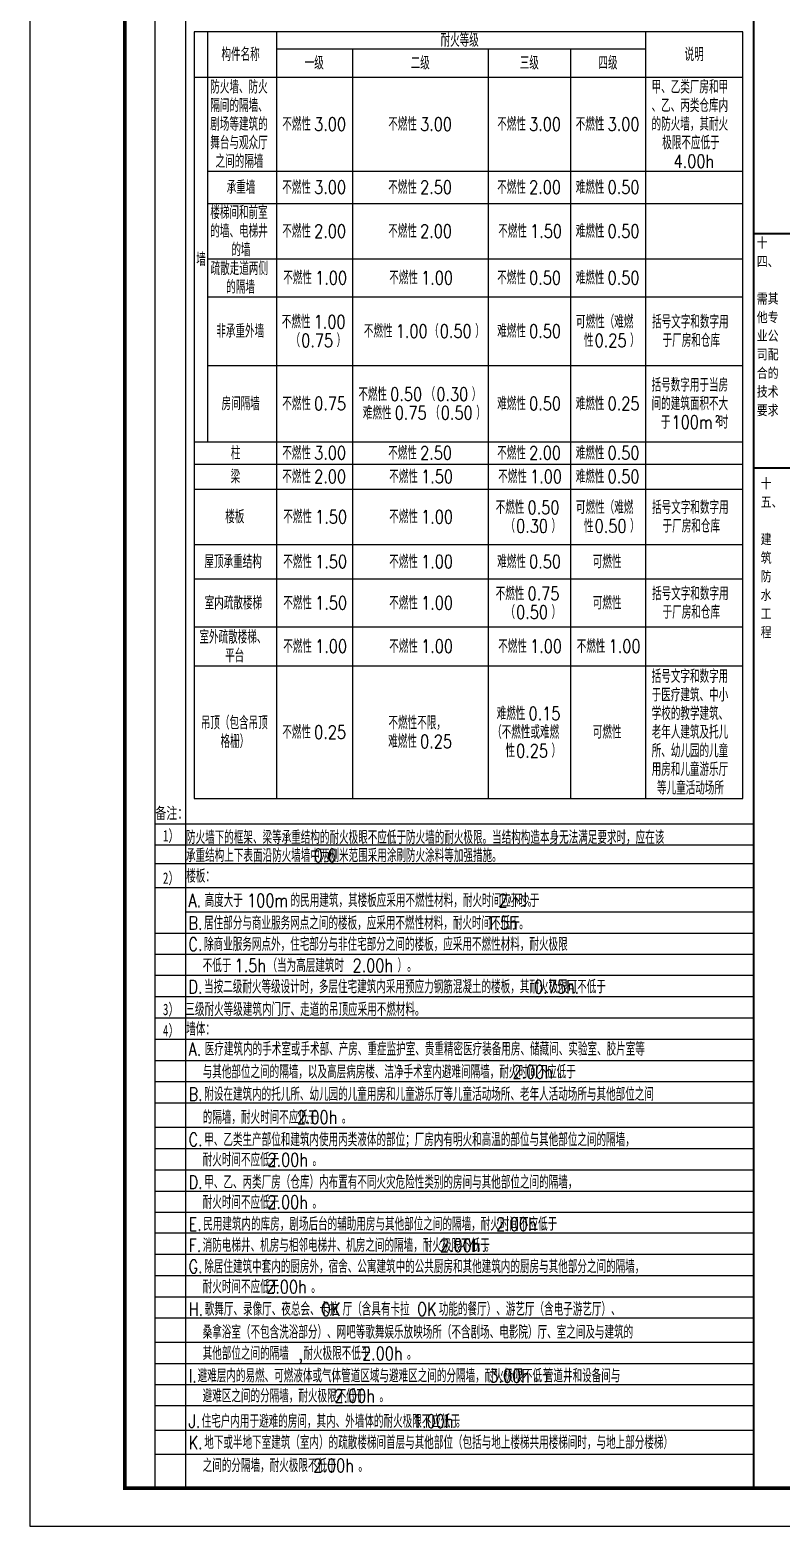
# Model space of a CAD drawing. Extents: x -1041549 to 749950, y -354245 to 17554.
# Drawn here: x -375540 to -355755, y -225434 to -186022 of the extents above; entities that cross this region are included whole.
import ezdxf

# ---------------------------------------------------------------- set-up
doc = ezdxf.new("R2010")
doc.units = 0
doc.header["$LTSCALE"] = 1000
doc.header["$MEASUREMENT"] = 0
doc.linetypes.add('CONTINOUS', pattern=[0])
for name, color, linetype in [('PUB_TEXT', 7, 'Continuous'), ('PUB_TITLE', 4, 'Continuous'), ('text', 7, 'Continuous'), ('辅助线', 8, 'CONTINOUS')]:
    doc.layers.add(name, color=color, linetype=linetype)
doc.styles.add('-黑体', font='simhei.ttf', dxfattribs={"width": 0.8})
doc.styles.add('hztxt', font='romand_pkpm', dxfattribs={"bigfont": 'gbcbig'})

msp = doc.modelspace()

# ---------------------------------------------------------------- linework, layer by layer
for points in [[(-375540.3, -225434.3), (-291440.3, -225434.3), (-291440.3, -166034.3), (-375540.3, -166034.3)], [(-292440.3, -167034.3), (-373040.3, -167034.3), (-373040.3, -224434.3), (-292440.3, -224434.3)]]:
    msp.add_lwpolyline(points, close=True)
at = {"layer": 'PUB_TITLE'}
msp.add_lwpolyline([(-375540.3, -225434.3), (-291440.3, -225434.3), (-291440.3, -166034.3), (-375540.3, -166034.3)], close=True, dxfattribs=at)
msp.add_lwpolyline([(-375540.3, -225434.3), (-291440.3, -225434.3), (-291440.3, -166034.3), (-375540.3, -166034.3)], close=True, dxfattribs=at)
at = {"layer": 'PUB_TITLE', "const_width": 100}
msp.add_lwpolyline([(-373040.3, -224434.3), (-292440.3, -224434.3), (-292440.3, -167034.3), (-373040.3, -167034.3)], close=True, dxfattribs=at)
msp.add_lwpolyline([(-373040.3, -224434.3), (-292440.3, -224434.3), (-292440.3, -167034.3), (-373040.3, -167034.3)], close=True, dxfattribs=at)
at = {"layer": 'text', "color": 4}
msp.add_lwpolyline([(-371211.3, -206265.5), (-356761.7, -206265.5), (-356761.7, -186068.4), (-371211.3, -186068.4)], close=True, dxfattribs=at)
for points in [[(-370865.1, -186068.4), (-370865.1, -196872)], [(-369047.3, -186068.4), (-369047.3, -206265.5)], [(-359330.1, -186068.4), (-359330.1, -206265.5)], [(-369047.3, -186517.5), (-359330.1, -186517.5)], [(-367046.1, -186517.5), (-367046.1, -206265.5)], [(-363465.8, -186517.5), (-363465.8, -206265.5)], [(-361305.1, -186517.5), (-361305.1, -206265.5)], [(-371211.3, -187267.1), (-356761.7, -187267.1)], [(-370865.1, -189739.2), (-356761.7, -189739.2)], [(-370865.1, -190595), (-356761.7, -190595)], [(-370865.1, -192048.7), (-356761.7, -192048.7)], [(-370865.1, -193050.9), (-356761.7, -193050.9)], [(-370865.1, -194859.3), (-356761.7, -194859.3)], [(-371211.3, -196872), (-356761.7, -196872)], [(-371211.3, -197457.8), (-356761.7, -197457.8)], [(-371211.3, -198116.3), (-356761.7, -198116.3)], [(-371211.3, -199573.1), (-356761.7, -199573.1)], [(-371211.3, -200484.9), (-356761.7, -200484.9)], [(-371211.3, -201744.9), (-356761.7, -201744.9)], [(-371211.3, -202772.2), (-356761.7, -202772.2)]]:
    msp.add_lwpolyline(points, dxfattribs=at)
at = {"layer": '辅助线'}
for p, q in [((-372240.3, -224434.3), (-372240.3, -168210.7)), ((-371431.6, -224434.3), (-371431.6, -168194.3)), ((-340404.6, -191387.6), (-356479.6, -191387.6)), ((-356479.6, -206946.3), (-372240.3, -206946.3)), ((-356479.6, -207500.8), (-372240.3, -207500.8)), ((-372240.3, -207979), (-356479.6, -207979)), ((-372240.3, -208615.9), (-356479.6, -208615.9)), ((-371440.3, -209252.8), (-356479.6, -209252.8)), ((-372240.3, -209812.8), (-356479.6, -209812.8)), ((-372240.3, -210372.8), (-356479.6, -210372.8)), ((-356479.6, -210932.8), (-372240.3, -210932.8)), ((-356479.6, -211492.8), (-372240.3, -211492.8)), ((-356479.6, -212052.8), (-372240.3, -212052.8)), ((-356479.6, -212612.8), (-372240.3, -212612.8)), ((-372240.3, -213172.8), (-356479.6, -213172.8)), ((-356479.6, -213732.8), (-372240.3, -213732.8)), ((-356479.6, -214292.8), (-372240.3, -214292.8)), ((-372240.3, -214929.6), (-356479.6, -214929.6)), ((-372240.3, -215489.6), (-356479.6, -215489.6)), ((-372240.3, -216049.6), (-356479.6, -216049.6)), ((-372240.3, -216609.6), (-356479.6, -216609.6)), ((-356479.6, -217169.6), (-372240.3, -217169.6)), ((-372240.3, -217713.2), (-356479.6, -217713.2)), ((-372240.3, -218273.2), (-356479.6, -218273.2)), ((-372240.3, -218833.2), (-356479.6, -218833.2)), ((-372240.3, -219393.2), (-356479.6, -219393.2)), ((-356479.6, -219953.2), (-372240.3, -219953.2)), ((-372240.3, -220590.1), (-356479.6, -220590.1)), ((-372240.3, -221150.1), (-356479.6, -221150.1)), ((-356479.6, -221710.1), (-372240.3, -221710.1)), ((-356479.6, -222270.1), (-372240.3, -222270.1)), ((-372240.3, -222907), (-356479.6, -222907)), ((-372240.3, -223543.8), (-356479.6, -223543.8))]:
    msp.add_line(p, q, dxfattribs=at)
at = {"layer": '辅助线', "const_width": 50}
for points in [[(-356479.6, -168194.3), (-356479.6, -224434.3)], [(-356479.6, -168194.3), (-356479.6, -220434.3)], [(-356479.6, -191387.6), (-340404.6, -191387.6)], [(-356479.6, -197564), (-340404.6, -197564)]]:
    msp.add_lwpolyline(points, dxfattribs=at)

# ---------------------------------------------------------------- texts
at = {"layer": 'PUB_TEXT', "style": 'hztxt', "width": 0.8}
for s, p in [('防火墙下的框架、梁等承重结构的耐火极眼不应低于防火墙的耐火极限。当结构构造本身无法满足要求时，应在该', (-371429.8, -207467.4)), ('承重结构上下表面沿防火墙墙中两侧', (-371429.8, -207945.6)), ('0.6', (-368066, -207945.6)), ('米范围采用涂刷防火涂料等加强措施。', (-367399.3, -207945.6)), ('楼板：', (-371422.3, -208485.6)), ('A.', (-371366.4, -209128.4)), ('高度大于', (-370939.7, -209128.4)), ('100m', (-369819.7, -209128.4)), ('的民用建筑，其楼板应采用不燃性材料，耐火时间应不少于', (-368673, -209128.4)), ('2', (-363200.3, -209128.4)), ('小时。', (-362933.6, -209128.4)), ('B.', (-371366.4, -209722.7)), ('居住部分与商业服务网点之间的楼板，应采用不燃性材料，耐火时间不低于', (-370953, -209722.7)), ('1.5h', (-363520.3, -209722.7)), ('。', (-362653.6, -209722.7)), ('C.', (-371366.4, -210282.7)), ('除商业服务网点外，住宅部分与非住宅部分之间的楼板，应采用不燃性材料，耐火极限', (-370953, -210282.7)), ('不低于', (-370989.7, -210842.7)), ('（当为高层建筑时', (-369283.1, -210842.7)), ('）。', (-365856.4, -210842.7)), ('1.5h', (-370149.7, -210842.7)), ('2.00h', (-367043.1, -210842.7)), ('D.', (-371366.4, -211402.7)), ('当按二级耐火等级设计时，多层住宅建筑内采用预应力钢筋混凝土的楼板，其耐火极限可不低于', (-370953, -211402.7)), ('0.75h.', (-362262.6, -211402.7)), ('三级耐火等级建筑内门厅、走道的吊顶应采用不燃材料。', (-371445.4, -211999.4)), ('墙体：', (-371422.3, -212519.5)), ('A.', (-371361.7, -213042.5)), ('医疗建筑内的手术室或手术部、产房、重症监护室、贵重精密医疗装备用房、储藏间、实验室、胶片室等', (-370935, -213042.5)), ('与其他部位之间的隔墙，以及高层病房楼、洁净手术室内避难间隔墙，耐火时间不应低于', (-370989.7, -213642.7)), ('2.00h', (-362832.6, -213642.7)), ('。', (-361646, -213642.7)), ('B.', (-371361.7, -214232.8)), ('附设在建筑内的托儿所、幼儿园的儿童用房和儿童游乐厅等儿童活动场所、老年人活动场所与其他部位之间', (-370948.4, -214232.8)), ('的隔墙，耐火时间不应低于', (-370989.7, -214839.6)), ('2.00h', (-368511.3, -214839.6)), ('。', (-367324.6, -214839.6)), ('C.', (-371361.7, -215429.6)), ('甲、乙类生产部位和建筑内使用丙类液体的部位；厂房内有明火和高温的部位与其他部位之间的隔墙，', (-370948.4, -215429.6)), ('耐火时间不应低于', (-370989.7, -215959.6)), ('2.00h', (-369283.6, -215959.6)), ('。', (-368097, -215959.6)), ('D.', (-371361.7, -216549.6)), ('甲、乙、丙类厂房（仓库）内布置有不同火灾危险性类别的房间与其他部位之间的隔墙，', (-370948.4, -216549.6)), ('耐火时间不应低于', (-370989.7, -217079.6)), ('2.00h', (-369286.4, -217079.6)), ('。', (-368099.7, -217079.6)), ('E.', (-371361.7, -217653.2)), ('民用建筑内的库房，剧场后台的辅助用房与其他部位之间的隔墙，耐火时间不应低于', (-370975, -217653.2)), ('2.00h', (-363264.5, -217653.2)), ('。', (-362077.9, -217653.2)), ('F.', (-371361.7, -218213.2)), ('消防电梯井、机房与相邻电梯井、机房之间的隔墙，耐火极限不低于', (-370988.4, -218213.2)), ('2.00h', (-364743.1, -218213.2)), ('。', (-363556.4, -218213.2)), ('G.', (-371361.7, -218773.2)), ('除居住建筑中套内的厨房外，宿舍、公寓建筑中的公共厨房和其他建筑内的厨房与其他部分之间的隔墙，', (-370948.4, -218773.2)), ('耐火时间不应低于', (-370989.7, -219303.1)), ('2.00h', (-369317.7, -219303.1)), ('歌舞厅、录像厅、夜总会、卡拉', (-370935, -219893.2)), ('。', (-368131.1, -219303.1)), ('厅（含具有卡拉', (-367303.1, -219893.2)), ('功能的餐厅）、游艺厅（含电子游艺厅）、', (-364769.8, -219893.2)), ('H.', (-371361.7, -219893.2)), ('OK', (-367876.4, -219893.2)), ('OK', (-365343.1, -219893.2)), ('桑拿浴室（不包含洗浴部分）、网吧等歌舞娱乐放映场所（不含剧场、电影院）厅、室之间及与建筑的', (-370989.7, -220500)), ('其他部位之间的隔墙', (-370989.7, -221060)), ('耐火极限不低于', (-368336.4, -221060)), (',', (-368469.7, -221060)), ('2.00h', (-366794.2, -221060)), ('。', (-365607.5, -221060)), ('I.', (-371361.7, -221650.1)), ('避难层内的易燃、可燃液体或气体管道区域与避难区之间的分隔墙，耐火极限不低于', (-371121.7, -221650.1)), ('3.00h', (-363442.4, -221650.1)), ('。管道井和设备间与', (-362255.7, -221650.1)), ('避难区之间的分隔墙，耐火极限不低于', (-370989.7, -222180)), ('2.00h', (-367521.6, -222180)), ('。', (-366334.9, -222180)), ('J.', (-371361.7, -222847)), ('住宅户内用于避难的房间，其内、外墙体的耐火极限不应低于', (-371015, -222847)), ('1.00h', (-365452, -222847)), ('K.', (-371361.7, -223407)), ('地下或半地下室建筑（室内）的疏散楼梯间首层与其他部位（包括与地上楼梯共用楼梯间时，与地上部分楼梯）', (-370948.4, -223407)), ('。', (-364318.7, -222847)), ('之间的分隔墙，耐火极限不低于', (-370989.7, -224013.7)), ('2.00h', (-368076.2, -224013.7)), ('。', (-366889.5, -224013.7))]:
    msp.add_text(s, height=350, dxfattribs=at).set_placement(p)
at = {"layer": 'text', "color": 4, "width": 0.8}
for s, height, style, p in [('耐火等级', 350, 'hztxt', (-364724.5, -186468)), ('构件名称', 350, 'hztxt', (-370495.2, -186842.7)), ('一级', 350, 'hztxt', (-368302.4, -187067.3)), ('二级', 350, 'hztxt', (-365511.7, -187067.3)), ('三级', 350, 'hztxt', (-362637.9, -187067.3)), ('四级', 350, 'hztxt', (-360565.7, -187067.3)), ('说明', 350, 'hztxt', (-358297.3, -186842.7)), ('防火墙、防火', 350, 'hztxt', (-370790.2, -187698.1)), ('甲、乙类厂房和甲', 350, 'hztxt', (-359165.9, -187698.1)), ('隔间的隔墙、', 350, 'hztxt', (-370790.2, -188188.1)), ('、乙、丙类仓库内', 350, 'hztxt', (-359165.9, -188188.1)), ('剧场等建筑的', 350, 'hztxt', (-370790.2, -188678.1)), ('不燃性', 350, 'hztxt', (-368893.3, -188678.1)), ('3.00', 350, 'hztxt', (-368053.3, -188678.1)), ('不燃性', 350, 'hztxt', (-366102.6, -188678.1)), ('3.00', 350, 'hztxt', (-365262.6, -188678.1)), ('不燃性', 350, 'hztxt', (-363232.1, -188678.1)), ('3.00', 350, 'hztxt', (-362392.1, -188678.1)), ('不燃性', 350, 'hztxt', (-361164.3, -188678.1)), ('3.00', 350, 'hztxt', (-360324.3, -188678.1)), ('的防火墙，其耐火', 350, 'hztxt', (-359165.9, -188678.1)), ('舞台与观众厅', 350, 'hztxt', (-370790.2, -189168.1)), ('极限不应低于', 350, 'hztxt', (-358885.9, -189168.1)), ('之间的隔墙', 350, 'hztxt', (-370651.2, -189658.1)), ('4.00h', 350, 'hztxt', (-358585.9, -189658.1)), ('承重墙', 350, 'hztxt', (-370358.5, -190342.1)), ('不燃性', 350, 'hztxt', (-368893.3, -190342.1)), ('不燃性', 350, 'hztxt', (-366102.6, -190342.1)), ('不燃性', 350, 'hztxt', (-363232.1, -190342.1)), ('难燃性', 350, 'hztxt', (-361164.3, -190342.1)), ('3.00', 350, 'hztxt', (-368053.3, -190342.1)), ('2.50', 350, 'hztxt', (-365262.6, -190342.1)), ('2.00', 350, 'hztxt', (-362392.1, -190342.1)), ('0.50', 350, 'hztxt', (-360324.3, -190342.1)), ('楼梯间和前室', 350, 'hztxt', (-370788.6, -191006.8)), ('的墙、电梯井', 350, 'hztxt', (-370788.6, -191496.8)), ('不燃性', 350, 'hztxt', (-368893.3, -191496.8)), ('2.00', 350, 'hztxt', (-368053.3, -191496.8)), ('不燃性', 350, 'hztxt', (-366102.6, -191496.8)), ('2.00', 350, 'hztxt', (-365262.6, -191496.8)), ('不燃性', 350, 'hztxt', (-363205.5, -191496.8)), ('1.50', 350, 'hztxt', (-362365.5, -191496.8)), ('难燃性', 350, 'hztxt', (-361164.3, -191496.8)), ('0.50', 350, 'hztxt', (-360324.3, -191496.8)), ('十', 262.9, '-黑体', (-356394.5, -191759.8)), ('墙', 350, 'hztxt', (-371158.4, -192244.5)), ('的墙', 350, 'hztxt', (-370233.6, -191986.8)), ('疏散走道两侧', 350, 'hztxt', (-370781.5, -192479.8)), ('的隔墙', 350, 'hztxt', (-370368.8, -192969.8)), ('不燃性', 350, 'hztxt', (-368866.7, -192724.8)), ('1.00', 350, 'hztxt', (-368026.7, -192724.8)), ('不燃性', 350, 'hztxt', (-366075.9, -192724.8)), ('1.00', 350, 'hztxt', (-365235.9, -192724.8)), ('不燃性', 350, 'hztxt', (-363232.1, -192724.8)), ('0.50', 350, 'hztxt', (-362392.1, -192724.8)), ('难燃性', 350, 'hztxt', (-361164.3, -192724.8)), ('0.50', 350, 'hztxt', (-360324.3, -192724.8)), ('不燃性', 350, 'hztxt', (-368906.7, -193885.1)), ('可燃性（难燃', 350, 'hztxt', (-361157.6, -193885.1)), ('括号文字和数字用', 350, 'hztxt', (-359152.7, -193885.1)), ('非承重外墙', 350, 'hztxt', (-370630.8, -194130.1)), ('1.00', 350, 'hztxt', (-368066.7, -193885.1)), ('不燃性', 350, 'hztxt', (-366744.6, -194130.1)), ('1.00', 350, 'hztxt', (-365904.6, -194130.1)), ('（', 350, 'hztxt', (-365024.6, -194130.1)), ('0.50', 350, 'hztxt', (-364744.6, -194130.1)), ('）', 350, 'hztxt', (-363811.3, -194130.1)), ('难燃性', 350, 'hztxt', (-363232.1, -194130.1)), ('0.50', 350, 'hztxt', (-362392.1, -194130.1)), ('（', 350, 'hztxt', (-368675.4, -194375.1)), ('0.75', 350, 'hztxt', (-368395.4, -194375.1)), ('）', 350, 'hztxt', (-367462, -194375.1)), ('性', 350, 'hztxt', (-360946.3, -194375.1)), ('0.25', 350, 'hztxt', (-360666.3, -194375.1)), ('）', 350, 'hztxt', (-359733, -194375.1)), ('于厂房和仓库', 350, 'hztxt', (-358876, -194375.1)), ('不燃性', 350, 'hztxt', (-366889.3, -195795.6)), ('0.50', 350, 'hztxt', (-366049.3, -195795.6)), ('（', 350, 'hztxt', (-365115.9, -195795.6)), ('0.30', 350, 'hztxt', (-364835.9, -195795.6)), ('）', 350, 'hztxt', (-363902.6, -195795.6)), ('括号数字用于当房', 350, 'hztxt', (-359165.9, -195550.6)), ('房间隔墙', 350, 'hztxt', (-370493, -196040.6)), ('不燃性', 350, 'hztxt', (-368893.3, -196040.6)), ('0.75', 350, 'hztxt', (-368053.3, -196040.6)), ('难燃性', 350, 'hztxt', (-363232.1, -196040.6)), ('0.50', 350, 'hztxt', (-362392.1, -196040.6)), ('难燃性', 350, 'hztxt', (-361164.3, -196040.6)), ('0.25', 350, 'hztxt', (-360324.3, -196040.6)), ('间的建筑面积不大', 350, 'hztxt', (-359165.9, -196040.6)), ('难燃性', 350, 'hztxt', (-366771.3, -196285.6)), ('0.75', 350, 'hztxt', (-365931.3, -196285.6)), ('（', 350, 'hztxt', (-364998, -196285.6)), ('0.50', 350, 'hztxt', (-364718, -196285.6)), ('）', 350, 'hztxt', (-363784.6, -196285.6)), ('于', 350, 'hztxt', (-358919.5, -196530.6)), ('100m', 350, 'hztxt', (-358639.5, -196530.6)), ('2', 175, 'hztxt', (-357492.8, -196355.6)), ('时', 350, 'hztxt', (-357399.5, -196530.6)), ('柱', 350, 'hztxt', (-370248.3, -197339.9)), ('不燃性', 350, 'hztxt', (-368893.3, -197339.9)), ('3.00', 350, 'hztxt', (-368053.3, -197339.9)), ('不燃性', 350, 'hztxt', (-366102.6, -197339.9)), ('2.50', 350, 'hztxt', (-365262.6, -197339.9)), ('不燃性', 350, 'hztxt', (-363232.1, -197339.9)), ('2.00', 350, 'hztxt', (-362392.1, -197339.9)), ('难燃性', 350, 'hztxt', (-361164.3, -197339.9)), ('0.50', 350, 'hztxt', (-360324.3, -197339.9)), ('梁', 350, 'hztxt', (-370252.8, -197962.1)), ('不燃性', 350, 'hztxt', (-368893.3, -197962.1)), ('2.00', 350, 'hztxt', (-368053.3, -197962.1)), ('不燃性', 350, 'hztxt', (-366075.9, -197962.1)), ('1.50', 350, 'hztxt', (-365235.9, -197962.1)), ('不燃性', 350, 'hztxt', (-363205.5, -197962.1)), ('1.00', 350, 'hztxt', (-362365.5, -197962.1)), ('难燃性', 350, 'hztxt', (-361164.3, -197962.1)), ('0.50', 350, 'hztxt', (-360324.3, -197962.1)), ('楼板', 350, 'hztxt', (-370395, -199019.7)), ('不燃性', 350, 'hztxt', (-368866.7, -199019.7)), ('不燃性', 350, 'hztxt', (-366075.9, -199019.7)), ('不燃性', 350, 'hztxt', (-363272.1, -198774.7)), ('0.50', 350, 'hztxt', (-362432.1, -198774.7)), ('可燃性（难燃', 350, 'hztxt', (-361157.6, -198774.7)), ('括号文字和数字用', 350, 'hztxt', (-359152.7, -198774.7)), ('1.50', 350, 'hztxt', (-368026.7, -199019.7)), ('1.00', 350, 'hztxt', (-365235.9, -199019.7)), ('（', 350, 'hztxt', (-363014.2, -199264.7)), ('0.30', 350, 'hztxt', (-362734.2, -199264.7)), ('）', 350, 'hztxt', (-361800.8, -199264.7)), ('性', 350, 'hztxt', (-360946.3, -199264.7)), ('0.50', 350, 'hztxt', (-360666.3, -199264.7)), ('）', 350, 'hztxt', (-359733, -199264.7)), ('于厂房和仓库', 350, 'hztxt', (-358876, -199264.7)), ('屋顶承重结构', 350, 'hztxt', (-370943.9, -200204)), ('不燃性', 350, 'hztxt', (-368866.7, -200204)), ('不燃性', 350, 'hztxt', (-366075.9, -200204)), ('难燃性', 350, 'hztxt', (-363232.1, -200204)), ('可燃性', 350, 'hztxt', (-360714.5, -200204)), ('1.50', 350, 'hztxt', (-368026.7, -200204)), ('1.00', 350, 'hztxt', (-365235.9, -200204)), ('0.50', 350, 'hztxt', (-362392.1, -200204)), ('室内疏散楼梯', 350, 'hztxt', (-370938.4, -201289.9)), ('不燃性', 350, 'hztxt', (-368866.7, -201289.9)), ('1.50', 350, 'hztxt', (-368026.7, -201289.9)), ('不燃性', 350, 'hztxt', (-366075.9, -201289.9)), ('1.00', 350, 'hztxt', (-365235.9, -201289.9)), ('不燃性', 350, 'hztxt', (-363272.1, -201044.9)), ('0.75', 350, 'hztxt', (-362432.1, -201044.9)), ('可燃性', 350, 'hztxt', (-360714.5, -201289.9)), ('括号文字和数字用', 350, 'hztxt', (-359152.7, -201044.9)), ('（', 350, 'hztxt', (-363014.2, -201534.9)), ('0.50', 350, 'hztxt', (-362734.2, -201534.9)), ('）', 350, 'hztxt', (-361800.8, -201534.9)), ('于厂房和仓库', 350, 'hztxt', (-358876, -201534.9)), ('室外疏散楼梯、', 350, 'hztxt', (-371075, -202188.5)), ('不燃性', 350, 'hztxt', (-368866.7, -202433.5)), ('1.00', 350, 'hztxt', (-368026.7, -202433.5)), ('不燃性', 350, 'hztxt', (-366075.9, -202433.5)), ('1.00', 350, 'hztxt', (-365235.9, -202433.5)), ('不燃性', 350, 'hztxt', (-363205.5, -202433.5)), ('1.00', 350, 'hztxt', (-362365.5, -202433.5)), ('不燃性', 350, 'hztxt', (-361137.6, -202433.5)), ('1.00', 350, 'hztxt', (-360297.6, -202433.5)), ('平台', 350, 'hztxt', (-370399.5, -202678.5)), ('括号文字和数字用', 350, 'hztxt', (-359162.9, -203223.8)), ('于医疗建筑、中小', 350, 'hztxt', (-359162.9, -203713.8)), ('吊顶（包含吊顶', 350, 'hztxt', (-371039.8, -204448.8)), ('不燃性不限，', 350, 'hztxt', (-366095.9, -204448.8)), ('难燃性', 350, 'hztxt', (-363245.5, -204203.8)), ('0.15', 350, 'hztxt', (-362405.5, -204203.8)), ('学校的教学建筑、', 350, 'hztxt', (-359162.9, -204203.8)), ('格栅）', 350, 'hztxt', (-370519.5, -204938.8)), ('不燃性', 350, 'hztxt', (-368893.3, -204693.8)), ('0.25', 350, 'hztxt', (-368053.3, -204693.8)), ('（不燃性或难燃', 350, 'hztxt', (-363365.5, -204693.8)), ('可燃性', 350, 'hztxt', (-360714.5, -204693.8)), ('老年人建筑及托儿', 350, 'hztxt', (-359162.9, -204693.8)), ('难燃性', 350, 'hztxt', (-366102.6, -204938.8)), ('0.25', 350, 'hztxt', (-365262.6, -204938.8)), ('性', 350, 'hztxt', (-363014.2, -205183.8)), ('0.25', 350, 'hztxt', (-362734.2, -205183.8)), ('）', 350, 'hztxt', (-361800.8, -205183.8)), ('所、幼儿园的儿童', 350, 'hztxt', (-359162.9, -205183.8)), ('用房和儿童游乐厅', 350, 'hztxt', (-359162.9, -205673.8)), ('等儿童活动场所', 350, 'hztxt', (-359023.3, -206163.8))]:
    msp.add_text(s, height=height, dxfattribs=dict(at, style=style)).set_placement(p)
at = {"layer": 'text', "style": '-黑体'}
for s, height, width, p in [('四、', 262.87, 0.8, (-356394.5, -192249.8)), ('需其', 262.87, 0.8, (-356394.5, -193229.8)), ('他专', 262.87, 0.8, (-356394.5, -193719.8)), ('业公', 262.87, 0.8, (-356394.5, -194209.8)), ('司配', 262.87, 0.8, (-356394.5, -194699.8)), ('合的', 262.87, 0.8, (-356394.5, -195189.8)), ('技术', 262.87, 0.8, (-356394.5, -195679.8)), ('要求', 262.87, 0.8, (-356394.5, -196169.8)), ('十', 262.9, 0.8, (-356292.2, -198096.9)), ('五、', 262.87, 0.8, (-356292.2, -198586.9)), ('建', 262.9, 0.8, (-356292.2, -199566.9)), ('筑', 262.9, 0.8, (-356292.2, -200056.9)), ('防', 262.9, 0.8, (-356292.2, -200546.9)), ('水', 262.9, 0.8, (-356292.2, -201036.9)), ('工', 262.9, 0.8, (-356292.2, -201526.9)), ('程', 262.9, 0.8, (-356292.2, -202016.9)), ('备注：', 301.69, 0.7, (-372236, -206803.3)), ('1）', 301.69, 0.7, (-372036, -207400.6)), ('2）', 301.69, 0.7, (-372036, -208515.6)), ('3）', 301.69, 0.7, (-372036, -211974.3)), ('4）', 301.69, 0.7, (-372036, -212534.3))]:
    msp.add_text(s, height=height, dxfattribs=dict(at, width=width)).set_placement(p)

doc.saveas('drawing.dxf')
